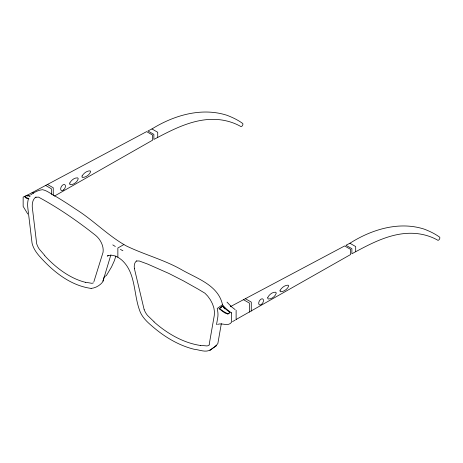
<?xml version="1.0" encoding="UTF-8"?>
<svg xmlns="http://www.w3.org/2000/svg" width="463" height="463" viewBox="0 0 463 463"><rect width="100%" height="100%" fill="white"/><g stroke="black" fill="none" stroke-linecap="round" stroke-linejoin="round"><path stroke-width="0.69" d="M221.326 323.654L217.847 343.569L215.399 346.37M209.172 344.588L214.271 315.54L214.479 311.865L213.871 307.912L212.488 303.838L210.405 299.85L207.725 296.129L204.93 293.206L198.06 289.086L183.36 280.827L168.833 273.43L147.523 264.02L139.16 260.958L136.626 261.045M216.51 324.615L217.714 317.792A24.487 15.58 54.3 0 0 217.193 308.514L222.512 304.706C218.223 285.052 196.983 278.57 181.589 269.703C164.07 259.743 144.41 254.696 126.382 245.963C108.099 235.8 93.538 220.301 75.822 209.235C69.514 204.947 63.095 200.82 56.55 196.902C51.804 194.72 47.625 190.629 42.451 189.68C38.151 190.148 34.007 192.405 30.593 194.975M115.866 256.08L114.373 260.692L111.554 266.891L106.368 275.578L104.291 276.735L102.827 281.597L110.894 254.853M227.744 314.244L229.851 312.346L226.17 309.481L222.778 306.043L219.126 308.792C222.037 310.349 226.696 316.183 229.741 312.78L229.851 312.346M93.885 281.718L103.075 252.225C103.944 246.05 100.407 239.359 95.702 235.447L89.104 230.29C73.038 218.021 56.237 206.654 38.423 197.076L35.205 197.417L36.137 196.989M102.502 282.199C99.823 285.549 95.43 288.027 91.147 288.408M222.778 306.043L219.126 308.792M210.844 349.582C205.908 353.055 199.379 349.675 194.032 349.241C178.128 345.276 163.827 336.468 151.609 325.72C146.406 321.38 141.342 316.246 139.334 309.591C133.558 293.322 135.688 272.476 121.752 260.032C117.857 256.722 112.318 253.683 107.213 256.085L108.423 255.402M349.918 243.243C371.43 229.555 398.822 221.059 423.958 229.046C429.479 231.118 434.907 233.693 439.676 237.183C440.024 237.797 439.781 238.543 439.48 239.128C439.15 239.684 438.646 240.285 437.946 240.309C431.753 236.732 424.803 234.562 417.707 233.676C393.891 230.858 372.067 242.896 351.886 253.765L351.886 248.706L345.948 245.28L349.918 243.243L355.694 246.571L355.694 251.473M151.951 128.946C173.822 115.339 201.527 107.121 226.858 115.252C232.438 117.359 237.918 119.963 242.739 123.488C243.092 124.101 242.844 124.848 242.543 125.427C242.207 125.988 241.692 126.584 240.986 126.602C234.718 122.979 227.68 120.762 220.498 119.819C196.497 116.826 174.348 128.668 153.866 139.438L153.866 134.386L147.934 130.96L151.951 128.946L157.721 132.279L157.721 137.181M232.513 321.64L235.221 320.078M54.495 196.046L152.599 140.185L152.599 135.08L146.615 131.619L27.606 195.056L23.15 197.082L23.15 206.405L27.786 214.004M123.881 244.557L117.862 247.994L117.862 257.185M236.043 319.539L350.636 254.517L350.636 249.412L344.646 245.951L230.881 306.39M28.44 198.916C27.085 198.563 25.181 197.956 24.753 196.549L27.282 195.398L30.054 196.3M217.581 324.389C222.35 322.532 228.091 327.028 231.627 322.167L231.627 312.843M91.084 288.408C71.707 285.74 55.294 273.274 42.289 259.326C37.879 254.714 33.562 249.557 32.063 243.191L27.855 208.182A24.487 12.53 65.1 0 1 28.26 199.426M200.375 345.352L206.805 345.93A10.325 6.517 55.1 0 0 209.34 344.929M85.696 282.268L91.715 283.292A12.073 6.783 61.5 0 0 93.439 282.824M230.406 306.031L231.187 306.622M33.643 193.164L32.097 192.463M27.369 195.936L27.913 196.167M227.854 313.81L223.473 311.437L219.375 308.485M120.38 249.412L122.903 250.732M47.261 184.32L53.245 187.775L53.245 195.374M245.292 298.652L251.276 302.108L251.276 311.09M45.397 185.316L51.387 188.777L51.387 194.327M243.434 299.654L249.418 303.109L249.418 312.131M112.798 244.892L115.322 246.495M235.135 309.614L231.332 306.645L226.997 302.113M24.753 196.549L26.813 197.898L28.677 198.39L28.874 198.951M154.075 321.75L147.656 315.587A12.073 7.182 58.7 0 1 144.161 309.602M224.358 308.294L225.082 309.012M223.322 307.224L224.19 308.132M44.818 255.535L39.471 249.326A10.325 5.377 64.6 0 1 36.664 243.665L32.248 206.903A19.978 10.313 64.6 0 1 35.541 197.354M144.143 309.602L134.42 268.719M236.118 310.251L236.118 319.574M29.927 196.092A27.381 14.116 66.8 0 1 27.618 195.137M85.713 282.384A103.22 60.728 67.5 0 1 44.749 255.715M231.616 312.924A27.381 17.947 54.7 0 1 222.454 304.758M134.409 268.714A12.686 7.443 58.8 0 1 136.799 260.791M200.392 345.456A103.22 68.102 61.3 0 1 154.017 321.907M69.78 183.03L69.78 184.315L70.214 184.668C73.652 184.893 77.309 182.046 78.259 178.782L77.68 177.867C74.381 177.578 71.267 180.246 69.78 183.03M267.817 297.362L267.817 298.647L268.245 299C271.683 299.225 275.34 296.378 276.289 293.114L275.711 292.199C272.412 291.91 269.298 294.578 267.817 297.362M82.067 175.998L82.067 177.161L82.507 177.445C85.91 177.393 89.567 174.835 90.684 171.605L90.1 170.824C86.801 170.795 83.699 173.255 82.067 175.998M280.098 290.33L279.947 291.001L280.537 291.777C283.946 291.725 287.598 289.167 288.721 285.937L288.131 285.156C284.832 285.127 281.736 287.587 280.098 290.33M216.192 345.792L210.04 350.155L216.192 345.792M63.674 189.871A3.386 1.956 -60 0 0 64.745 184.627A3.386 1.956 -60 0 0 60.74 188.181A3.386 1.956 -60 0 0 63.674 189.871M261.705 304.203A3.386 1.956 -60 0 0 262.776 298.959A3.386 1.956 -60 0 0 258.771 302.513A3.386 1.956 -60 0 0 261.705 304.203"/></g></svg>
